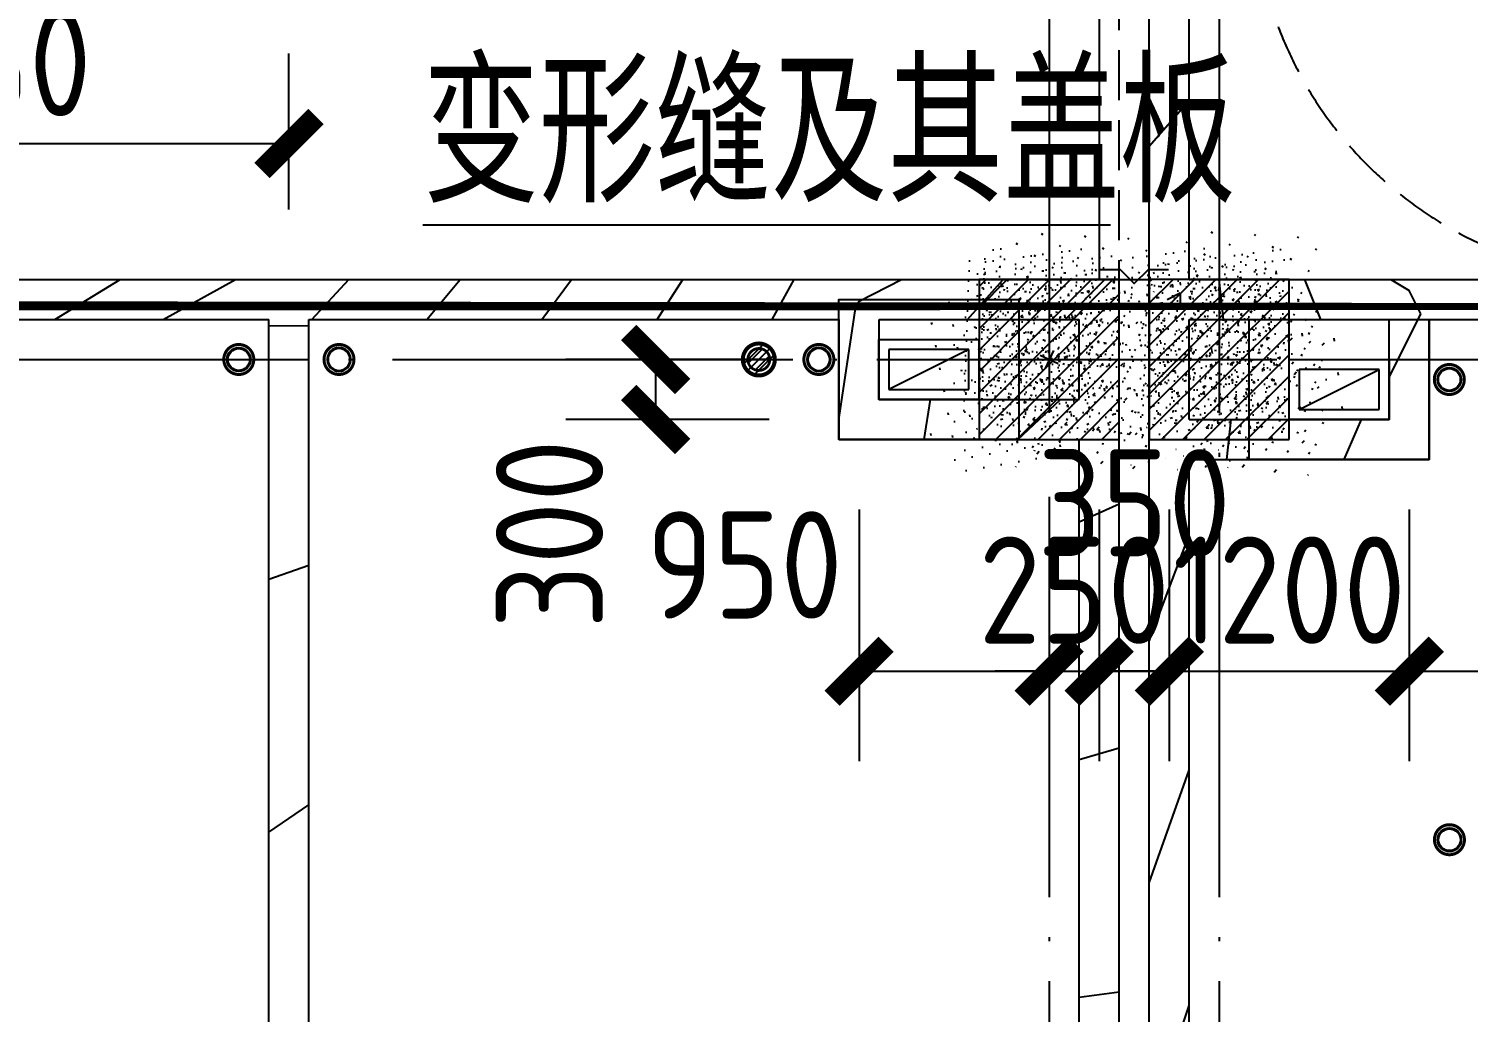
# Model space of a CAD drawing. Header units: inches. Extents: x 0 to 1813292486, y 0 to 3473589894.
# Drawn here: x 600610386 to 600617580, y 3473209156 to 3473214071 of the extents above; entities that cross this region are included whole.
import ezdxf
from ezdxf.enums import TextEntityAlignment as Align
from ezdxf.xclip import XClip

# ---------------------------------------------------------------- set-up
doc = ezdxf.new("R2010")
doc.units = ezdxf.units.IN
doc.header["$LTSCALE"] = 1000
doc.header["$MEASUREMENT"] = 0
doc.header["$XCLIPFRAME"] = 2
for name, pattern in [('AX-MALL-GIRD-200$0$DOTE', [2.4200000000000004, 2, -0.2, 0.02, -0.2]), ('AX-MALL-WALL-P02-QT$0$DASH', [0.35, 0.25, -0.1]), ('AX-MALL-WALL-P02-QT$0$DOTE', [2.4200000000000004, 2, -0.2, 0.02, -0.2]), ('PX-MALL-P02-LG$0$CONTINOUS', [0])]:
    doc.linetypes.add(name, pattern=pattern)
for name, color, linetype in [('A-Anno-Note', 241, 'Continuous'), ('AX-MALL-DIM-P02$0$A-Anno-Dims', 3, 'Continuous'), ('AX-MALL-DIM-P02$0$A-Anno-Note', 241, 'Continuous'), ('AX-MALL-DIM-P02$0$A-Detl-Thin', 131, 'Continuous'), ('AX-MALL-DIM-P02$0$DIM_LEAD', 3, 'Continuous'), ('AX-MALL-GIRD-200$0$A-Grid', 222, 'AX-MALL-GIRD-200$0$DOTE'), ('AX-MALL-P02-200$0$A-Anno-Note', 241, 'Continuous'), ('AX-MALL-WALL-P02$0$A-Anno-Note', 241, 'Continuous'), ('AX-MALL-WALL-P02-QT$0$_T_S__T_ELEV_A-STRS', 7, 'Continuous'), ('AX-MALL-WALL-P02-QT$0$A-Detl-Patt', 8, 'Continuous'), ('AX-MALL-WALL-P02-QT$0$A-Detl-Thin', 131, 'Continuous'), ('AX-MALL-WALL-P02-QT$0$A-Strs', 151, 'Continuous'), ('AX-MALL-WALL-P02-QT$0$A-Wall', 2, 'Continuous'), ('AX-MALL-WALL-P02-QT$0$A-Wall-Patt', 13, 'Continuous'), ('AX-MALL-WALL-P02-QT$0$A-Wind', 4, 'Continuous'), ('AX-MALL-ZTKD-P02$0$A-Anno-Note', 241, 'Continuous'), ('MX-MALL-P02-LG$0$M-VT-DUCT-FLG', 40, 'Continuous'), ('MX-MALL-P02-LG$0$M-VT-DUCT-KED', 170, 'Continuous'), ('MX-MALL-P02-LG$0$M-VT-DUCT-SAD', 90, 'Continuous'), ('PX-MALL-P02-LG$0$P-Drain-Fldr', 4, 'Continuous'), ('PX-MALL-P02-LG$0$P-Drain-Fldr-ARCH', 161, 'Continuous'), ('PX-MALL-P02-LG$0$P-Drain-Fldr-W100', 4, 'Continuous'), ('PX-MALL-P02-LG$0$P-Drain-Fldr-W50', 4, 'Continuous'), ('PX-MALL-P02-LG$0$P-Pipe-Risr', 7, 'Continuous'), ('PX-MALL-P02-LG$0$P-Pipe-Risr-Arch', 6, 'Continuous'), ('PX-MALL-P02-LG$0$P-Pipe-Risr-W100', 6, 'Continuous'), ('PX-MALL-P02-LG$0$P-Pipe-Risr-W50', 6, 'Continuous'), ('PX-MALL-P02-LG$0$P-Sewr-Pipe', 123, 'PX-MALL-P02-LG$0$CONTINOUS'), ('SX-MALL-WALL-L-1F~2F$0$S-COLU', 30, 'Continuous'), ('SX-MALL-WALL-L-1F~2F$0$S-PATT-WALL', 83, 'Continuous'), ('SX-MALL-WALL-L-1F~2F$0$单形心', 4, 'Continuous'), ('SX-MALL-WALL-R-BZ$0$S-COLU', 30, 'Continuous'), ('SX-MALL-WALL-R-BZ$0$S-PATT-WALL', 83, 'Continuous')]:
    doc.layers.add(name, color=color, linetype=linetype)
doc.layers.add('MX-MALL-P02-LG$0$M-AUX-TO-ARCH', color=1, linetype='Continuous', plot=False)
doc.styles.add('AX-MALL-DIM-P02$0$_TCH_DIM', font='gbenor.shx')
doc.styles.add('AX-MALL-DIM-P02$0$_TCH_DIM_T3', font='gbenor.shx')
doc.styles.add('PX-MALL-P02-LG$0$jzfz', font='gbenor.shx', dxfattribs={"bigfont": 'gbcbig.shx'})
doc.dimstyles.new('AX-MALL-DIM-P02$0$_TCH_ARCH&&180', dxfattribs={"dimtxt": 535.5, "dimasz": 270, "dimexe": 450, "dimexo": 450, "dimgap": 137.25, "dimtad": 1, "dimdec": 0, "dimzin": 0, "dimdsep": 46, "dimtxsty": 'AX-MALL-DIM-P02$0$_TCH_DIM_T3', "dimblk": 'AX-MALL-DIM-P02$0$_ArchTick', "dimcen": 0.09, "dimclrt": 7, "dimazin": 2, "dimtfac": 1, "dimtdec": 0, "dimtix": 1, "dimtmove": 2, "dimatfit": 3, "dimfxl": 500, "dimtolj": 1, "dimtzin": 0, "dimarcsym": 0})
pattern_1 = [(75.00000000004839, (-14278.19445574284, 156289.8254051208), (-153.3407249234246, 41.08752340989569), []), (75.00000000004839, (-14317.88195610046, 156358.5661673546), (-153.3407249234246, 41.08752340989569), [])]
pattern_2 = [(45, (0, 359.0227), (-353.55353201463, 353.55353201463), [])]

# ---------------------------------------------------------------- blocks, each defined once
blk = doc.blocks.new('AX-MALL-GIRD-200')
at = {"layer": 'AX-MALL-GIRD-200$0$A-Grid'}
for p, q in [((600448485.974502, 3473145311.278587), (600409756.4355524, 3473041347.551506)), ((600449282.4994268, 3473145014.54968), (600410552.9604772, 3473041050.822598)), ((600218521.0220362, 3473133579.090285), (600576417.0261351, 3473000252.327003))]:
    blk.add_line(p, q, dxfattribs=at)
blk = doc.blocks.new('AX-MALL-WALL-P02-QT$0$tj')
at = {"layer": 'AX-MALL-WALL-P02-QT$0$A-Detl-Patt'}
h = blk.add_hatch(dxfattribs=at)
h.set_pattern_fill('STEEL', color=256, scale=100.0000000000001, angle=50.43183869082386)
h.set_pattern_definition(pattern_1)
edge = h.paths.add_edge_path()
edge.add_line((88101.273016572, 47666.64152574539), (87883.93542659283, 47459.84604215622))
edge.add_line((87883.93542659283, 47459.84604215622), (91571.54751467705, 43584.64122533798))
edge.add_arc((262949.389629302, 558937.705083496), 543101.4133620498, 251.6057364187558, 260.0288666978238)
edge.add_arc((172180.8466627672, -2862.146247219684), 27099.9982179492, 64.7128659603706, 96.9316049602786, ccw=False)
edge.add_arc((262948.9730309481, 558936.3205539446), 543099.9677998082, 261.6155114784545, 271.7251478115656)
edge.add_line((279298.9759148359, 16082.51663446426), (279298.9759315252, 16382.65274763107))
edge.add_arc((262948.9742454757, 558936.3204835369), 542799.9676941936, 261.62020364125146, 271.7261014454634, ccw=False)
edge.add_arc((172180.8456921196, -2862.14609140989), 27400.00151046549, 64.80631838577902, 96.83815911678944)
edge.add_arc((262949.394896181, 558937.7037490648), 542801.4137571028, 251.6136389015772, 260.02417327084333, ccw=False)
edge.add_line((91737.26096642017, 43845.69257831573), (88101.273016572, 47666.64152574539))
h = blk.add_hatch(dxfattribs=at)
h.set_pattern_fill('STEEL', color=256, scale=100.0000000000001, angle=50.43183869082386)
h.set_pattern_definition(pattern_1)
edge = h.paths.add_edge_path()
edge.add_arc((274302.9537697641, 370915.3693751197), 354853.2281302969, 270.9601093956941, 275.9513128638887)
edge.add_line((311095.3180618286, 17974.67259407043), (323404.2928284407, 17664.898229599))
edge.add_arc((337498.5854798314, -5423.033113246463), 27049.98445535583, 84.4296474408203, 121.40245730350341, ccw=False)
edge.add_line((340124.270958662, 21499.21483898163), (352435.6233639717, 23411.5238032341))
edge.add_line((352435.6233639717, 23411.5238032341), (352460.3320846558, 23263.57286787033))
edge.add_arc((262948.9762239404, 558936.3422532297), 543099.989586636, 279.486523026639, 288.5053300047131)
edge.add_line((435325.042740941, 43917.80823612213), (435185.9318172932, 44187.60760259628))
edge.add_arc((262948.9762341097, 558936.342259489), 542799.9895904897, 279.51816553668203, 288.50044427399206, ccw=False)
edge.add_line((352706.5441896915, 23608.95860147476), (352681.7270303965, 23756.88773488998))
edge.add_line((352681.7270303965, 23756.88773488998), (340117.7681742907, 21803.84383869171))
edge.add_arc((337510.0970116529, -5455.006554111635), 27383.29552171703, 84.53552636432372, 121.2026843873002)
edge.add_line((323323.7129554749, 17967.02113437653), (311085.7617697716, 18275.00808191299))
edge.add_arc((274273.8104503512, 371474.5356685471), 355112.6948552598, 270.96411062040687, 275.9501261722048, ccw=False)
edge.add_line((280248.9759351015, 16412.11376953125), (280248.9759185314, 16111.96136569977))
blk = doc.blocks.new('SX-MALL-WALL-R-BZ')
at = {"layer": 'SX-MALL-WALL-R-BZ$0$S-PATT-WALL'}
h = blk.add_hatch(dxfattribs=at)
h.set_pattern_fill('钢筋混凝土', color=256, scale=15, pattern_type=2)
h.set_pattern_definition([(24.56816130816271, (600578611.2237192, 3473080110.365553), (-31.18316059493327, 68.21004687955141), []), (29.56816130816269, (600578611.2237192, 3473080110.365553), (97.53445421719282, -46.37920051396389), [11.25, -123.75]), (334.5681613081628, (600578611.2237192, 3473080110.365553), (19.88439777927527, 112.9961142827297), [9, -99]), (80.01956130816268, (600578619.3515904, 3473080106.50062), (117.4189029658641, 66.61682168402376), [9.5610285, -105.1713168]), (25.75236130816271, (600578621.6965042, 3473080138.478197), (141.3476152528434, -79.15081592627133), [16.875, -185.625]), (76.20376130816268, (600578633.4754679, 3473080131.882288), (182.3878362876093, 87.98253897351975), [14.3415432, -157.75695]), (330.7523613081627, (600578621.6965042, 3473080138.478197), (182.3877676281842, 87.98268140648725), [13.49999999999997, -148.4999999999995]), (0.5681613081627113, (600578633.1346302, 3473080126.213644), (62.82047319493842, -87.84980448085341), [11.24999999999997, -123.7499999999997]), (305.5681613081627, (600578633.1346302, 3473080126.213644), (72.17288941707483, 89.18848104565322), [8.999999999999966, -98.99999999999973]), (51.01956130816269, (600578638.3696649, 3473080118.892823), (134.9933625472827, 1.338571315216136), [9.561028499999967, -105.1713167999997]), (17.06816130816274, (600578611.2237192, 3473080110.365553), (19.14085715648196, 46.15589493569758), [0.75, -97.8, 0.75, -100.5, 0.75, -99.375]), (347.0681613081627, (600578611.2237192, 3473080110.365553), (57.63084700165395, 41.66442755963357), [0.7499999999999979, -57.29999999999986, 0.7499999999999979, -95.54999999999973, 0.7499999999999979, -37.87499999999986]), (307.0681613081626, (600578579.8781208, 3473080122.042708), (73.85474000760384, -31.12342332406966), [0.75, -37.5, 0.75, -117, 0.75, -155.25]), (297.0681613081627, (600578565.8217986, 3473080127.2791), (87.21641676177077, -16.46683783357052), [0.75, -48.75, 0.75, -77.69999999999999, 0.75, -110.25])])
h.paths.add_polyline_path([(600417608.0194461, 3473058986.487742), (600417887.2937117, 3473059736.15826), (600417231.3320088, 3473059980.523242), (600416952.0577434, 3473059230.852724)])
at = {"layer": 'SX-MALL-WALL-R-BZ$0$S-COLU'}
blk.add_lwpolyline([(600417608.0194461, 3473058986.487742), (600417887.2937117, 3473059736.15826), (600417231.3320088, 3473059980.523242), (600416952.0577434, 3473059230.852724)], close=True, dxfattribs=at)
blk = doc.blocks.new('SX-MALL-WALL-R-2F~3F')
blk.add_blockref('SX-MALL-WALL-R-BZ', (-1.192092895507812e-06, -9.5367431640625e-07))
blk = doc.blocks.new('SX-MALL-WALL-L-1F~2F$0$BANWANG_XINGXIN')
at = {"color": 0}
for points in [[(0.7071067811865476, 0.7071067811865475), (-0.7071067811865477, -0.7071067811865475)], [(-0.7071067811865475, 0.7071067811865476), (0.7071067811865474, -0.7071067811865477)]]:
    blk.add_lwpolyline(points, dxfattribs=at)
blk = doc.blocks.new('SX-MALL-WALL-L-1F~2F')
at = {"layer": 'SX-MALL-WALL-L-1F~2F$0$S-PATT-WALL'}
h = blk.add_hatch(dxfattribs=at)
h.set_pattern_fill('钢筋混凝土', color=256, scale=15, pattern_type=2)
h.set_pattern_definition([(24.56816131876918, (600333317.0600111, 3473133713.043571), (-31.18316060756021, 68.21004687377882), []), (29.56816131876925, (600333317.0600111, 3473133713.043571), (97.53445422577846, -46.37920049590846), [11.25, -123.75]), (334.5681613187692, (600333317.0600111, 3473133713.043571), (19.88439775835759, 112.9961142864107), [9, -99]), (80.01956131876923, (600333325.1878823, 3473133709.178638), (117.4189029535321, 66.61682170576017), [9.5610285, -105.1713168]), (25.75236131876919, (600333327.5327961, 3473133741.156215), (141.3476152674957, -79.15081590010527), [16.87499999999951, -185.6249999999961]), (76.20376131876925, (600333339.3117598, 3473133734.560306), (182.3878362713222, 87.98253900728311), [14.3415432, -157.75695]), (330.7523613187692, (600333327.5327961, 3473133741.156215), (182.387767611897, 87.98268144025062), [13.49999999999975, -148.4999999999961]), (0.5681613187692669, (600333338.9709221, 3473133728.891661), (62.82047321120105, -87.84980446922418), [11.25, -123.75]), (305.5681613187692, (600333338.9709221, 3473133728.891661), (72.17288940056439, 89.18848105901375), [9, -99]), (51.01956131876926, (600333344.2059568, 3473133721.570841), (134.9933625470349, 1.33857134020591), [9.5610285, -105.1713168]), (17.06816131876921, (600333317.0600111, 3473133713.043571), (19.14085714793764, 46.15589493924091), [0.75, -97.8, 0.75, -100.5, 0.75, -99.375]), (347.0681613187692, (600333317.0600111, 3473133713.043571), (57.63084699394109, 41.66442757030211), [0.75, -57.3, 0.75, -95.55, 0.75, -37.875]), (307.0681613187692, (600333285.7144127, 3473133724.720726), (73.85474001336534, -31.12342331039777), [0.75, -37.5, 0.75, -117, 0.75, -155.25]), (297.0681613187692, (600333271.6580905, 3473133729.957118), (87.2164167648191, -16.46683781742514), [0.75, -48.75, 0.75, -77.69999999999999, 0.75, -110.25])])
h.paths.add_polyline_path([(600416811.4945228, 3473059283.216651), (600417090.7687882, 3473060032.887168), (600416434.8070853, 3473060277.25215), (600416155.53282, 3473059527.581633)])
at = {"layer": 'SX-MALL-WALL-L-1F~2F$0$S-COLU'}
blk.add_lwpolyline([(600416811.4945228, 3473059283.216651), (600417090.7687882, 3473060032.887168), (600416434.8070853, 3473060277.25215), (600416155.53282, 3473059527.581633)], close=True, dxfattribs=at)
at = {"layer": 'SX-MALL-WALL-L-1F~2F$0$单形心', "xscale": 50, "yscale": 50, "zscale": 50}
blk.add_blockref('SX-MALL-WALL-L-1F~2F$0$BANWANG_XINGXIN', (600416623.150804, 3473059780.2344), dxfattribs=at)
blk = doc.blocks.new('SX-MALL-WALL-L-2F~3F')
ref = blk.add_blockref('SX-MALL-WALL-L-1F~2F', (0, 0))
XClip(ref).set_block_clipping_path([(600349769.7341375, 3473074679.418533), (600357001.7302529, 3473071985.287766), (600356499.8725733, 3473070638.124951), (600359302.5086629, 3473069594.060767), (600362345.1765132, 3473077761.653201), (600381551.4312518, 3473070606.759726), (600391553.7259278, 3473066880.611454), (600387749.827644, 3473056669.608357), (600391632.1759799, 3473055223.319679), (600395635.5522461, 3473065969.791956), (600406982.2408491, 3473061742.817497), (600403058.8006672, 3473051210.921831), (600412723.2437257, 3473047610.6332), (600445093.3740637, 3473134503.466942), (600393055.2444371, 3473153889.197227), (600387463.4997383, 3473138878.984498), (600380158.3525343, 3473141600.366193), (600382830.751978, 3473148774.027779), (600388210.8522022, 3473146769.782572), (600390696.2253517, 3473153441.399696), (600277474.697425, 3473195619.741203), (600273446.9822528, 3473184807.934726), (600257129.111771, 3473190886.82031), (600241575.9633431, 3473149136.690594), (600258197.8999482, 3473142944.531458), (600255239.7303221, 3473135003.762026), (600263182.3271956, 3473132044.911624), (600260741.6763649, 3473125493.34496), (600269350.4970673, 3473122286.306632), (600271511.1407766, 3473128086.235537), (600286270.1853781, 3473122588.058336), (600284109.5416689, 3473116788.129431), (600282580.7823727, 3473112684.400902), (600291840.7574171, 3473109234.788475), (600290827.7957876, 3473106515.642598), (600293360.405141, 3473105572.171298), (600294731.2544166, 3473109252.0137), (600323175.4764534, 3473098655.706329), (600321336.3302773, 3473093718.790065), (600344750.773286, 3473084996.222976), (600341987.4689643, 3473077578.540671), (600344583.6790427, 3473076611.376234), (600346015.5062013, 3473080454.904757), (600351201.5612961, 3473078522.947055)])
blk = doc.blocks.new('SX-MALL-WALL-2F~3F')
for name in ['SX-MALL-WALL-L-2F~3F', 'SX-MALL-WALL-R-2F~3F']:
    blk.add_blockref(name, (0, 0))
blk = doc.blocks.new('MX-MALL-P02-LG$0$YHJJ-P02')
at = {"layer": 'MX-MALL-P02-LG$0$M-AUX-TO-ARCH'}
for points in [[(21689.70496118069, -63400.00147819519), (21689.70495843887, -64100.00148010254), (20789.70495998859, -64100.00148153305), (20789.70495939255, -63400.0014796257)], [(22840.29122781754, -64200.00002479553), (22840.29123198986, -63500.00002241135), (23740.29123187065, -63500.000020504), (23740.29122984409, -64200.00002384186)], [(21489.70496082306, -63600.00147819519), (21489.70495867729, -63900.00148153305), (20989.70495903492, -63900.00148105621), (20989.70496106148, -63600.00148296356)], [(23040.29122936726, -64000.00002479553), (23040.29123198986, -63700.00002098083), (23540.2912312746, -63700.00002241135), (23540.29123008251, -64000.00002002716)]]:
    blk.add_lwpolyline(points, close=True, dxfattribs=at)
at = {"layer": 'MX-MALL-P02-LG$0$M-VT-DUCT-FLG'}
for p, q in [((21439.70495933826, -63650.00148380866), (21039.70495944684, -63850.00148402582)), ((23090.29123126716, -63950.00001905859), (23490.29123128205, -63750.00001908838))]:
    blk.add_line(p, q, dxfattribs=at)
at = {"layer": 'MX-MALL-P02-LG$0$M-VT-DUCT-KED'}
for p, q in [((21439.70495933826, -63650.00148380866), (21039.70495933826, -63650.00148402582)), ((21039.70495933826, -63650.00148402582), (21039.70495944684, -63850.00148402582)), ((21439.70495944684, -63850.00148380866), (21439.70495933826, -63650.00148380866)), ((23490.29123128205, -63750.00001908838), (23090.29123128205, -63750.00001905859)), ((23090.29123128205, -63750.00001905859), (23090.29123126716, -63950.00001905859)), ((23490.29123126716, -63950.00001908838), (23490.29123128205, -63750.00001908838)), ((21039.70495944684, -63850.00148402582), (21439.70495944684, -63850.00148380866)), ((23090.29123126716, -63950.00001905859), (23490.29123126716, -63950.00001908838))]:
    blk.add_line(p, q, dxfattribs=at)
blk = doc.blocks.new('MX-MALL-P02-LG')
at = {"layer": 'MX-MALL-P02-LG$0$M-VT-DUCT-SAD', "rotation": 339.5681613187875}
blk.add_blockref('MX-MALL-P02-LG$0$YHJJ-P02', (600418393.5374048, 3473127097.242905), dxfattribs=at)
blk = doc.blocks.new('AX-MALL-WALL-P02-QT')
at = {"layer": 'AX-MALL-WALL-P02-QT$0$A-Wall-Patt'}
h = blk.add_hatch(dxfattribs=at)
h.set_pattern_fill('普通砖', color=256, scale=200, style=0)
h.set_pattern_definition(pattern_2)
h.paths.add_polyline_path([(600417321.3677464, 3473059840.268744), (600417418.7494407, 3473059910.704751), (600418884.9393338, 3473063846.474968), (600418759.9942474, 3473063893.020679), (600418662.612421, 3473063822.58472), (600417196.4225278, 3473059886.814502)])
h = blk.add_hatch(dxfattribs=at)
h.set_pattern_fill('普通砖', color=256, scale=200, style=0)
h.set_pattern_definition(pattern_2)
h.paths.add_polyline_path([(600410109.7707897, 3473062491.229038), (600410180.206749, 3473062393.847211), (600413038.3255968, 3473061329.114074), (600413155.3072668, 3473061356.677334), (600413201.8529776, 3473061481.62242), (600410156.3165007, 3473062616.174124)])
h = blk.add_hatch(dxfattribs=at)
h.set_pattern_fill('普通砖', color=256, scale=200, style=0)
h.set_pattern_definition(pattern_2)
h.paths.add_polyline_path([(600413155.3072668, 3473061356.677334), (600413225.743226, 3473061259.295508), (600415709.0268153, 3473060334.199504), (600415826.0084853, 3473060361.762764), (600415872.5541962, 3473060486.70785), (600413201.8529776, 3473061481.62242)])
h = blk.add_hatch(dxfattribs=at)
h.set_pattern_fill('普通砖', color=256, scale=200, style=0)
h.set_pattern_definition(pattern_2)
h.paths.add_polyline_path([(600409030.3073413, 3473050280.260516), (600409158.6086836, 3473050341.673531), (600413225.743226, 3473061259.295508), (600413155.3072668, 3473061356.677334), (600413038.3255968, 3473061329.114074), (600408969.5609068, 3473050407.116207)])
h = blk.add_hatch(dxfattribs=at)
h.set_pattern_fill('普通砖', color=256, scale=200, style=0)
h.set_pattern_definition(pattern_2)
h.paths.add_polyline_path([(600415826.0084853, 3473060361.762764), (600415896.4444445, 3473060264.380938), (600416833.5325913, 3473059915.288106), (600417090.7687869, 3473060032.887169), (600415872.5541962, 3473060486.70785)])
h = blk.add_hatch(dxfattribs=at)
h.set_pattern_fill('普通砖', color=256, scale=200, style=0)
h.set_pattern_definition(pattern_2)
h.paths.add_polyline_path([(600415499.5711162, 3473059771.946616), (600415756.8073118, 3473059889.545679), (600415896.4444445, 3473060264.380938), (600415826.0084853, 3473060361.762764), (600415709.0268153, 3473060334.199504)])
h = blk.add_hatch(dxfattribs=at)
h.set_pattern_fill('普通砖', color=256, scale=200, style=0)
h.set_pattern_definition(pattern_2)
h.paths.add_polyline_path([(600416721.4587187, 3473059423.471178), (600416846.4038049, 3473059376.925467), (600417090.7687869, 3473060032.887169), (600416833.5325913, 3473059915.288106), (600416693.8954586, 3473059540.452847)])
h = blk.add_hatch(dxfattribs=at)
h.set_pattern_fill('普通砖', color=256, scale=200, style=0)
h.set_pattern_definition(pattern_2)
h.paths.add_polyline_path([(600415756.8073118, 3473059889.545679), (600415499.5711162, 3473059771.946616), (600416624.0768924, 3473059353.035218), (600416721.4587187, 3473059423.471177), (600416693.8954586, 3473059540.452847)])
h = blk.add_hatch(dxfattribs=at)
h.set_pattern_fill('普通砖', color=256, scale=200, style=0)
h.set_pattern_definition(pattern_2)
h.paths.add_polyline_path([(600417077.0028301, 3473059184.307016), (600417174.3846563, 3473059254.742975), (600417348.9310722, 3473059723.287048), (600417321.3676802, 3473059840.268768), (600417196.422726, 3473059886.81443), (600416952.0577439, 3473059230.852727)])
h = blk.add_hatch(dxfattribs=at)
h.set_pattern_fill('普通砖', color=256, scale=200, style=0)
h.set_pattern_definition(pattern_2)
h.paths.add_polyline_path([(600417321.3676802, 3473059840.268767), (600417348.9310722, 3473059723.287048), (600418286.0192189, 3473059374.194217), (600418403.0008892, 3473059401.757477), (600418449.5466002, 3473059526.702563), (600417418.7494407, 3473059910.704751)])
h = blk.add_hatch(dxfattribs=at)
h.set_pattern_fill('普通砖', color=256, scale=200, style=0)
h.set_pattern_definition(pattern_2)
h.paths.add_polyline_path([(600418403.0008892, 3473059401.757477), (600418473.4368484, 3473059304.37565), (600421612.6821402, 3473058134.914665), (600421729.6638103, 3473058162.477924), (600421776.209521, 3473058287.423011), (600418449.5466002, 3473059526.702563)])
h = blk.add_hatch(dxfattribs=at)
h.set_pattern_fill('普通砖', color=256, scale=200, style=0)
h.set_pattern_definition(pattern_2)
h.paths.add_polyline_path([(600412802.8253394, 3473049095.449811), (600412922.5453395, 3473048843.906958), (600416846.4038049, 3473059376.925467), (600416721.4587187, 3473059423.471177), (600416624.0768924, 3473059353.035218)])
h = blk.add_hatch(dxfattribs=at)
h.set_pattern_fill('普通砖', color=256, scale=200, style=0)
h.set_pattern_definition(pattern_2)
h.paths.add_polyline_path([(600418111.472803, 3473058905.650143), (600418229.0718663, 3473058648.413948), (600418473.4368484, 3473059304.37565), (600418403.0008892, 3473059401.757477), (600418286.0192189, 3473059374.194217)])
h = blk.add_hatch(dxfattribs=at)
h.set_pattern_fill('普通砖', color=256, scale=200, style=0)
h.set_pattern_definition(pattern_2)
h.paths.add_polyline_path([(600413064.740878, 3473048795.924745), (600413324.2112015, 3473048919.520994), (600417104.56609, 3473059067.325346), (600417077.00283, 3473059184.307016), (600416952.057744, 3473059230.852727)])
h = blk.add_hatch(dxfattribs=at)
h.set_pattern_fill('普通砖', color=256, scale=200, style=0)
h.set_pattern_definition(pattern_2)
h.paths.add_polyline_path([(600417077.00283, 3473059184.307016), (600417104.56609, 3473059067.325346), (600418229.0718663, 3473058648.413948), (600418111.472803, 3473058905.650143), (600417174.3846563, 3473059254.742975)])
at = {"layer": 'AX-MALL-WALL-P02-QT$0$_T_S__T_ELEV_A-STRS', "linetype": 'AX-MALL-WALL-P02-QT$0$DOTE', "const_width": 150}
blk.add_lwpolyline([(600342323.0797966, 3473087779.331682), (600442122.9674294, 3473050600.945104), (600441808.7838843, 3473049757.565782), (600449492.9066867, 3473046895.004558), (600449807.0902339, 3473047738.383887), (600449807.0902337, 3473047738.383885), (600451657.2822405, 3473052704.951061), (600496637.5132873, 3473035948.495144)], dxfattribs=at)
at = {"layer": 'AX-MALL-WALL-P02-QT$0$A-Detl-Patt', "linetype": 'AX-MALL-WALL-P02-QT$0$DASH'}
for p, q in [((600411783.0245817, 3473045785.03125), (600444215.2818018, 3473132844.636178)), ((600411924.6820309, 3473045735.605952), (600444355.845043, 3473132792.272248))]:
    blk.add_line(p, q, dxfattribs=at)
at = {"layer": 'AX-MALL-WALL-P02-QT$0$A-Detl-Patt'}
blk.add_lwpolyline([(600417018.5340829, 3473060113.153485), (600417112.2429013, 3473060078.24421), (600417153.820457, 3473059987.297484), (600417244.7671816, 3473060028.87504), (600417338.4759996, 3473059993.965765)], dxfattribs=at)
at = {"layer": 'AX-MALL-WALL-P02-QT$0$A-Detl-Thin'}
blk.add_lwpolyline([(600416997.060102, 3473060067.796404), (600417231.3320075, 3473059980.523241), (600419081.5191947, 3473064947.092218), (600419175.2326337, 3473064912.181213), (600419873.4182957, 3473066786.357503), (600419545.4377502, 3473066908.539879)], close=True, dxfattribs=at)
at = {"layer": 'AX-MALL-WALL-P02-QT$0$A-Strs', "linetype": 'AX-MALL-WALL-P02-QT$0$DASH'}
blk.add_lwpolyline([(600420977.2203252, 3473062960.325319, 0.4142135621634755), (600418469.1674328, 3473061813.734459), (600418399.348867, 3473061626.316829, 0.4142135621629859), (600419545.9397238, 3473059118.263936, 0.4142135621629859)], format="xyb", dxfattribs=at)
at = {"layer": 'AX-MALL-WALL-P02-QT$0$A-Wall'}
for p, q in [((600417196.4225278, 3473059886.814502), (600418662.612421, 3473063822.58472)), ((600417418.7494407, 3473059910.704751), (600418884.9393338, 3473063846.474968)), ((600410156.3165007, 3473062616.174124), (600413201.8529776, 3473061481.62242)), ((600410180.206749, 3473062393.847211), (600413038.3255968, 3473061329.114074)), ((600413201.8529776, 3473061481.62242), (600415872.5541962, 3473060486.70785)), ((600408969.5609068, 3473050407.116207), (600413038.3255968, 3473061329.114074)), ((600409158.6086836, 3473050341.673531), (600413225.743226, 3473061259.295508)), ((600413225.743226, 3473061259.295508), (600415709.0268153, 3473060334.199504)), ((600415872.5541962, 3473060486.70785), (600417090.7687869, 3473060032.887169)), ((600415499.5711162, 3473059771.946616), (600415709.0268153, 3473060334.199504)), ((600415756.8073118, 3473059889.545679), (600415896.4444445, 3473060264.380938)), ((600415896.4444445, 3473060264.380938), (600416833.5325913, 3473059915.288106)), ((600416846.4038049, 3473059376.925467), (600417090.7687869, 3473060032.887169)), ((600415756.8073118, 3473059889.545679), (600416693.8954586, 3473059540.452847)), ((600416693.8954586, 3473059540.452847), (600416833.5325913, 3473059915.288106)), ((600416952.0577439, 3473059230.852727), (600417196.422726, 3473059886.81443)), ((600417418.7494407, 3473059910.704751), (600418449.5466002, 3473059526.702563)), ((600415499.5711162, 3473059771.946616), (600416624.0768924, 3473059353.035218)), ((600417174.3846563, 3473059254.742975), (600417348.9310722, 3473059723.287048)), ((600417348.9310722, 3473059723.287048), (600418286.0192189, 3473059374.194217)), ((600418449.5466002, 3473059526.702563), (600421776.209521, 3473058287.423011)), ((600412922.5453395, 3473048843.906958), (600416846.4038049, 3473059376.925467)), ((600418111.472803, 3473058905.650143), (600418286.0192189, 3473059374.194217)), ((600412802.8253394, 3473049095.449811), (600416624.0768924, 3473059353.035218)), ((600418229.0718663, 3473058648.413948), (600418473.4368484, 3473059304.37565)), ((600418473.4368484, 3473059304.37565), (600421612.6821402, 3473058134.914665)), ((600413064.740878, 3473048795.924745), (600416952.057744, 3473059230.852727)), ((600417174.3846563, 3473059254.742975), (600418111.472803, 3473058905.650143)), ((600413324.2112015, 3473048919.520994), (600417104.56609, 3473059067.325346)), ((600417104.56609, 3473059067.325346), (600418229.0718663, 3473058648.413948))]:
    blk.add_line(p, q, dxfattribs=at)
at = {"layer": 'AX-MALL-WALL-P02-QT$0$A-Detl-Thin'}
for name in ['MX-MALL-P02-LG', 'SX-MALL-WALL-2F~3F']:
    blk.add_blockref(name, (0, 0), dxfattribs=at)
at = {"layer": 'AX-MALL-WALL-P02-QT$0$A-Detl-Thin', "rotation": 339.5681613091762}
blk.add_blockref('AX-MALL-WALL-P02-QT$0$tj', (600144118.6961328, 3473128496.287411), dxfattribs=at)
at = {"layer": 'AX-MALL-WALL-P02-QT$0$A-Wind'}
blk.add_blockref('AX-MALL-GIRD-200', (0, 0), dxfattribs=at)
blk = doc.blocks.new('AX-MALL-WALL-P02')
at = {"layer": 'AX-MALL-WALL-P02$0$A-Anno-Note'}
blk.add_blockref('AX-MALL-WALL-P02-QT', (0, 0), dxfattribs=at)
blk = doc.blocks.new('PX-MALL-P02-LG$0$P-Risr')
at = {"layer": 'PX-MALL-P02-LG$0$P-Pipe-Risr-W50'}
h = blk.add_hatch(color=0, dxfattribs=at)
edge = h.paths.add_edge_path()
edge.add_ellipse((0, 0), major_axis=(47.05795628796547, 47.05795628796547), ratio=0.9999999999999695, start_angle=225.0000000000009, end_angle=405.0000000000009, ccw=False)
edge.add_ellipse((0, 0), major_axis=(47.05795628796764, 47.05795628796764), ratio=0.9999999999998785, start_angle=133.9675974886221, end_angle=225.0000000000035, ccw=False)
edge.add_line((-66.53919663240958, 1.199087783927098), (-54.4367953546693, 1.199087783927098))
edge.add_ellipse((0, 0), major_axis=(-38.50196423560672, 38.50196423560672), ratio=0.9999999999999859, start_angle=43.73814098242129, end_angle=134.9999999999996)
edge.add_ellipse((0, 0), major_axis=(38.50196423561096, 38.50196423561096), ratio=0.9999999999998216, start_angle=225.0000000000051, end_angle=405.0000000000051)
edge.add_ellipse((0, 0), major_axis=(38.50196423560679, 38.50196423560679), ratio=0.9999999999999831, start_angle=45.00000000000048, end_angle=133.7381409824204)
edge.add_line((-54.43679535467527, 1.199087783927098), (-66.53919663241555, 1.199087783927098))
edge.add_ellipse((0, 0), major_axis=(-47.05795628796762, 47.05795628796762), ratio=0.9999999999998742, start_angle=-45.00000000000358, end_angle=43.967597488629224, ccw=False)
at = {"layer": 'PX-MALL-P02-LG$0$P-Pipe-Risr-Arch', "ltscale": 0.7}
blk.add_circle((0, 0), 59.29000000000001, dxfattribs=at)
at = {"layer": 'PX-MALL-P02-LG$0$P-Pipe-Risr-W100', "color": 0, "const_width": 15}
blk.add_lwpolyline([(-75, 0, 1), (75, 0, 1)], format="xyb", close=True, dxfattribs=at)
at = {"layer": 'PX-MALL-P02-LG$0$P-Pipe-Risr-W50'}
blk.add_circle((0, 0), 54.45000000000001, dxfattribs=at)
at = {"layer": 'PX-MALL-P02-LG$0$P-Pipe-Risr', "style": 'PX-MALL-P02-LG$0$jzfz', "width": 0.6, "flags": 1}
for tag, p in [('SYS-MARK', (0.3310501334344735, -45.65933377496549)), ('RANGE', (0.3337570973526454, -45.67887874227017))]:
    blk.add_attdef(tag, text='', height=0.015625, dxfattribs=at).set_placement(p, align=Align.MIDDLE)
blk = doc.blocks.new('PX-MALL-P02-LG$0$A$C5A9C1854')
at = {"layer": 'PX-MALL-P02-LG$0$P-Drain-Fldr-W50', "ltscale": 0.7}
for p, q in [((16.81565596797736, -52.36634142627008), (-52.36634142621187, 16.81565596791916)), ((38.89087296527578, -38.89087296521757), (-38.89087296527578, 38.89087296521757)), ((52.36634142632829, -16.81565596791916), (-16.81565596786095, 52.36634142627008))]:
    blk.add_line(p, q, dxfattribs=at)
at = {"layer": 'PX-MALL-P02-LG$0$P-Drain-Fldr-W50', "ltscale": 0.7, "const_width": 13.75}
blk.add_lwpolyline([(-54.99999999994179, 0, 1), (55.00000000005821, 0, 1)], format="xyb", close=True, dxfattribs=at)
blk = doc.blocks.new('PX-MALL-P02-LG$0$A$C7D2520B3')
at = {"layer": 'PX-MALL-P02-LG$0$P-Drain-Fldr', "ltscale": 0.7}
for p, q in [((78.54951213949244, -25.22348395187873), (-25.22348395179142, 78.54951213940512)), ((25.22348395196605, -78.54951213940512), (-78.54951213931781, 25.22348395187873)), ((58.33630944791366, -58.33630944788456), (-58.33630944791366, 58.33630944788456))]:
    blk.add_line(p, q, dxfattribs=at)
at = {"layer": 'PX-MALL-P02-LG$0$P-Drain-Fldr', "ltscale": 0.7, "const_width": 20}
blk.add_lwpolyline([(5.820766091346741e-11, -80, 1), (5.820766091346741e-11, 80, 1)], format="xyb", close=True, dxfattribs=at)
blk = doc.blocks.new('PX-MALL-P02-LG$0$A$C2257314B')
at = {"layer": 'PX-MALL-P02-LG$0$P-Drain-Fldr-ARCH', "ltscale": 0.7}
for p, q in [((16.81565596797736, -52.36634142627008), (-52.36634142621187, 16.81565596791916)), ((38.89087296527578, -38.89087296521757), (-38.89087296527578, 38.89087296521757)), ((52.36634142632829, -16.81565596791916), (-16.81565596786095, 52.36634142627008))]:
    blk.add_line(p, q, dxfattribs=at)
for start, end in [(0, 180), (180, 0)]:
    blk.add_arc((5.820766091346741e-11, -1.77635683940025e-15), 55, start, end, dxfattribs=at)
blk = doc.blocks.new('PX-MALL-P02-LG$0$P-Drain-Fldr')
blk.add_blockref('PX-MALL-P02-LG$0$A$C2257314B', (0, 0))
at = {"layer": 'PX-MALL-P02-LG$0$P-Drain-Fldr-W100'}
blk.add_blockref('PX-MALL-P02-LG$0$A$C7D2520B3', (0, 0), dxfattribs=at)
at = {"layer": 'PX-MALL-P02-LG$0$P-Drain-Fldr-W50'}
blk.add_blockref('PX-MALL-P02-LG$0$A$C5A9C1854', (0, 0), dxfattribs=at)
blk = doc.blocks.new('PX-MALL-P02-LG')
at = {"layer": 'PX-MALL-P02-LG$0$P-Drain-Fldr', "xscale": -0.9999999999999991, "rotation": 339.5681620992224}
blk.add_blockref('PX-MALL-P02-LG$0$P-Drain-Fldr', (600415263.2748168, 3473060286.827963), dxfattribs=at)
at = {"layer": 'PX-MALL-P02-LG$0$P-Sewr-Pipe', "ltscale": 0.7}
for p, rotation in [((600412827.5136378, 3473061194.219547), 249.5681617978193), ((600418462.4181615, 3473058988.34086), 249.5681606001271), ((600417660.0535674, 3473056832.833728), 249.568160600127)]:
    blk.add_blockref('PX-MALL-P02-LG$0$P-Risr', p, dxfattribs=dict(at, rotation=rotation))
for p, xscale, rotation in [((600413296.9173505, 3473061019.352891), -1, 69.5681608425419), ((600415544.4013085, 3473060182.100241), -0.9999999999999997, 69.56816209922255)]:
    blk.add_blockref('PX-MALL-P02-LG$0$P-Risr', p, dxfattribs=dict(at, xscale=xscale, rotation=rotation))
blk = doc.blocks.new('AX-MALL-ZTKD-P02')
at = {"layer": 'AX-MALL-ZTKD-P02$0$A-Anno-Note'}
blk.add_blockref('AX-MALL-GIRD-200', (0, 0), dxfattribs=at)
blk = doc.blocks.new('AX-MALL-DIM-P02$0$_ArchTick')
at = {"color": 0, "linetype": 'ByBlock', "const_width": 0.4}
blk.add_lwpolyline([(-0.5, -0.5), (0.5, 0.5)], dxfattribs=at)
blk = doc.blocks.new('*D775')
at = {"layer": 'AX-MALL-DIM-P02$0$A-Anno-Dims', "color": 0, "lineweight": -2, "transparency": 16777216}
for p, q in [((600410278.4989939, 3473062944.154982), (600410550.5754428, 3473063674.504025)), ((600410393.4836688, 3473063252.814359), (600413439.0201458, 3473062118.262658)), ((600413324.0354711, 3473061809.603281), (600413596.1119198, 3473062539.952323))]:
    blk.add_line(p, q, dxfattribs=at)
at = {"layer": 'AX-MALL-DIM-P02$0$A-Anno-Dims', "color": 0, "lineweight": -2, "transparency": 16777216, "xscale": 270, "yscale": 270, "zscale": 270}
for p, rotation in [((600410393.4836688, 3473063252.814359), 159.5681613331885), ((600413439.0201458, 3473062118.262658), 339.5681613331885)]:
    blk.add_blockref('AX-MALL-DIM-P02$0$_ArchTick', p, dxfattribs=dict(at, rotation=rotation))
at = {"layer": 'AX-MALL-DIM-P02$0$A-Anno-Dims', "color": 7, "transparency": 16777216, "insert": (600412057.6345041, 3473063065.059208), "char_height": 535.5, "attachment_point": 5, "rotation": 339.56816133318847, "style": 'AX-MALL-DIM-P02$0$_TCH_DIM_T3'}
blk.add_mtext('\\A1;3250', dxfattribs=at)
blk = doc.blocks.new('*D792')
at = {"layer": 'AX-MALL-DIM-P02$0$A-Anno-Dims', "color": 0, "lineweight": -2, "transparency": 16777216}
for p, q in [((600415311.2273972, 3473060268.964365), (600414358.6292897, 3473060623.835112)), ((600414675.5911062, 3473060185.616894), (600414780.3189559, 3473060466.743338)), ((600415206.4995475, 3473059987.837921), (600414253.90144, 3473060342.708668))]:
    blk.add_line(p, q, dxfattribs=at)
at = {"layer": 'AX-MALL-DIM-P02$0$A-Anno-Dims', "color": 0, "lineweight": -2, "transparency": 16777216, "xscale": 270, "yscale": 270, "zscale": 270}
for p, rotation in [((600414780.3189559, 3473060466.743338), 69.56816133354785), ((600414675.5911062, 3473060185.616894), 249.5681613335479)]:
    blk.add_blockref('AX-MALL-DIM-P02$0$_ArchTick', p, dxfattribs=dict(at, rotation=rotation))
at = {"layer": 'AX-MALL-DIM-P02$0$A-Anno-Dims', "color": 7, "transparency": 16777216, "insert": (600413978.3336551, 3473059835.017621), "char_height": 535.5, "attachment_point": 5, "rotation": 69.56816133354785, "style": 'AX-MALL-DIM-P02$0$_TCH_DIM_T3'}
blk.add_mtext('\\A1;300', dxfattribs=at)
blk = doc.blocks.new('*D793')
at = {"layer": 'AX-MALL-DIM-P02$0$A-Anno-Dims', "color": 0, "lineweight": -2, "transparency": 16777216}
for p, q in [((600415471.097439, 3473059409.056481), (600415032.0211859, 3473058230.421128)), ((600416361.3311774, 3473059077.418292), (600415922.2549242, 3473057898.782939)), ((600415189.1129599, 3473058652.110795), (600416079.3466982, 3473058320.472605))]:
    blk.add_line(p, q, dxfattribs=at)
at = {"layer": 'AX-MALL-DIM-P02$0$A-Anno-Dims', "color": 0, "lineweight": -2, "transparency": 16777216, "xscale": 270, "yscale": 270, "zscale": 270}
for p, rotation in [((600415189.1129599, 3473058652.110795), 159.5681613296311), ((600416079.3466982, 3473058320.472605), 339.5681613296311)]:
    blk.add_blockref('AX-MALL-DIM-P02$0$_ArchTick', p, dxfattribs=dict(at, rotation=rotation))
at = {"layer": 'AX-MALL-DIM-P02$0$A-Anno-Dims', "color": 7, "transparency": 16777216, "insert": (600414838.5136881, 3473059349.368245), "char_height": 535.5, "attachment_point": 5, "rotation": 339.5681613296311, "style": 'AX-MALL-DIM-P02$0$_TCH_DIM_T3'}
blk.add_mtext('\\A1;950', dxfattribs=at)
blk = doc.blocks.new('*D794')
at = {"layer": 'AX-MALL-DIM-P02$0$A-Anno-Dims', "color": 0, "lineweight": -2, "transparency": 16777216}
for p, q in [((600416361.3311782, 3473059077.418292), (600415922.2549243, 3473057898.78294)), ((600416595.6032166, 3473058990.145083), (600416156.5269625, 3473057811.509731)), ((600416079.3466988, 3473058320.472606), (600415826.3328991, 3473058414.727671)), ((600416079.3466988, 3473058320.472606), (600416313.618737, 3473058233.199397)), ((600416313.618737, 3473058233.199397), (600416566.6325365, 3473058138.944333))]:
    blk.add_line(p, q, dxfattribs=at)
at = {"layer": 'AX-MALL-DIM-P02$0$A-Anno-Dims', "color": 0, "lineweight": -2, "transparency": 16777216, "xscale": 270, "yscale": 270, "zscale": 270}
for p, rotation in [((600416079.3466988, 3473058320.472606), 339.5681612816693), ((600416313.618737, 3473058233.199397), 159.5681612816692)]:
    blk.add_blockref('AX-MALL-DIM-P02$0$_ArchTick', p, dxfattribs=dict(at, rotation=rotation))
at = {"layer": 'AX-MALL-DIM-P02$0$A-Anno-Dims', "color": 7, "transparency": 16777216, "insert": (600416337.8653148, 3473058656.356701), "char_height": 535.5, "attachment_point": 5, "rotation": 339.56816128166923, "style": 'AX-MALL-DIM-P02$0$_TCH_DIM_T3'}
blk.add_mtext('\\A1;250', dxfattribs=at)
blk = doc.blocks.new('*D795')
at = {"layer": 'AX-MALL-DIM-P02$0$A-Anno-Dims', "color": 0, "lineweight": -2, "transparency": 16777216}
for p, q in [((600416595.6032156, 3473058990.145084), (600416156.5269629, 3473057811.509731)), ((600416923.5840669, 3473058867.962593), (600416484.5078142, 3473057689.32724)), ((600416313.6187369, 3473058233.199397), (600416641.5995882, 3473058111.016906))]:
    blk.add_line(p, q, dxfattribs=at)
at = {"layer": 'AX-MALL-DIM-P02$0$A-Anno-Dims', "color": 0, "lineweight": -2, "transparency": 16777216, "xscale": 270, "yscale": 270, "zscale": 270}
for p, rotation in [((600416313.6187369, 3473058233.199397), 159.568161345143), ((600416641.5995882, 3473058111.016906), 339.5681613451429)]:
    blk.add_blockref('AX-MALL-DIM-P02$0$_ArchTick', p, dxfattribs=dict(at, rotation=rotation))
at = {"layer": 'AX-MALL-DIM-P02$0$A-Anno-Dims', "color": 7, "transparency": 16777216, "insert": (600416771.3707798, 3473058960.667828), "char_height": 535.5, "attachment_point": 5, "rotation": 339.5681613451429, "style": 'AX-MALL-DIM-P02$0$_TCH_DIM_T3'}
blk.add_mtext('\\A1;350', dxfattribs=at)
blk = doc.blocks.new('*D796')
at = {"layer": 'AX-MALL-DIM-P02$0$A-Anno-Dims', "color": 0, "lineweight": -2, "transparency": 16777216}
for p, q in [((600416923.5840671, 3473058867.962593), (600416484.5078137, 3473057689.32724)), ((600418048.0898438, 3473058449.051195), (600417609.0135903, 3473057270.415843)), ((600416641.5995879, 3473058111.016907), (600416388.5857882, 3473058205.271971)), ((600416641.5995879, 3473058111.016907), (600417766.1053646, 3473057692.105509)), ((600417766.1053646, 3473057692.105509), (600418019.1191642, 3473057597.850444))]:
    blk.add_line(p, q, dxfattribs=at)
at = {"layer": 'AX-MALL-DIM-P02$0$A-Anno-Dims', "color": 0, "lineweight": -2, "transparency": 16777216, "xscale": 270, "yscale": 270, "zscale": 270}
for p, rotation in [((600416641.5995879, 3473058111.016907), 339.568161319639), ((600417766.1053646, 3473057692.105509), 159.568161319639)]:
    blk.add_blockref('AX-MALL-DIM-P02$0$_ArchTick', p, dxfattribs=dict(at, rotation=rotation))
at = {"layer": 'AX-MALL-DIM-P02$0$A-Anno-Dims', "color": 7, "transparency": 16777216, "insert": (600417345.235073, 3473058281.081907), "char_height": 535.5, "attachment_point": 5, "rotation": 339.568161319639, "style": 'AX-MALL-DIM-P02$0$_TCH_DIM_T3'}
blk.add_mtext('\\A1;1200', dxfattribs=at)
blk = doc.blocks.new('*D797')
at = {"layer": 'AX-MALL-DIM-P02$0$A-Anno-Dims', "color": 0, "lineweight": -2, "transparency": 16777216}
for p, q in [((600418048.0898438, 3473058449.051195), (600417609.0135903, 3473057270.415842)), ((600417766.1053646, 3473057692.105508), (600421092.7682843, 3473056452.825957)), ((600421374.7527635, 3473057209.771644), (600420935.6765101, 3473056031.136291))]:
    blk.add_line(p, q, dxfattribs=at)
at = {"layer": 'AX-MALL-DIM-P02$0$A-Anno-Dims', "color": 0, "lineweight": -2, "transparency": 16777216, "xscale": 270, "yscale": 270, "zscale": 270}
for p, rotation in [((600417766.1053646, 3473057692.105508), 159.5681613172756), ((600421092.7682843, 3473056452.825957), 339.5681613172756)]:
    blk.add_blockref('AX-MALL-DIM-P02$0$_ArchTick', p, dxfattribs=dict(at, rotation=rotation))
at = {"layer": 'AX-MALL-DIM-P02$0$A-Anno-Dims', "color": 7, "transparency": 16777216, "insert": (600419570.8194209, 3473057451.986432), "char_height": 535.5, "attachment_point": 5, "rotation": 339.56816131727555, "style": 'AX-MALL-DIM-P02$0$_TCH_DIM_T3'}
blk.add_mtext('\\A1;3550', dxfattribs=at)
blk = doc.blocks.new('AX-MALL-DIM-P02')
at = {"layer": 'AX-MALL-DIM-P02$0$DIM_LEAD'}
for p, q in [((600416093.6489369, 3473060693.686025), (600413924.1992958, 3473061501.869674)), ((600417145.2675773, 3473060301.927223), (600416093.6489369, 3473060693.686025))]:
    blk.add_line(p, q, dxfattribs=at)
at = {"layer": 'AX-MALL-DIM-P02$0$A-Detl-Thin'}
blk.add_blockref('AX-MALL-ZTKD-P02', (-2.384185791015625e-06, 9.5367431640625e-07), dxfattribs=at)
at = {"layer": 'AX-MALL-DIM-P02$0$A-Anno-Note', "style": 'AX-MALL-DIM-P02$0$_TCH_DIM', "width": 0.7}
blk.add_text('变形缝及其盖板', height=607.6595744680851, rotation=339.5681613092246, dxfattribs=at).set_placement((600413987.0988421, 3473061670.714217))
at = {"layer": 'AX-MALL-DIM-P02$0$A-Anno-Dims'}
for p1, p2, distance, picture, middle in [((600410121.4072198, 3473062522.465316), (600413166.9436969, 3473061387.913614), 779.3813704464386, '*D775', (600412057.6345041, 3473063065.059208)), ((600416518.4229527, 3473059499.107958), (600416752.6949909, 3473059411.834749), -1257.763590676978, '*D794', (600416337.8653148, 3473058656.356701)), ((600417080.6758413, 3473059289.652259), (600418205.1816179, 3473058870.740861), -1257.7635904689025, '*D796', (600417345.235073, 3473058281.081907)), ((600418205.181618, 3473058870.740861), (600421531.8445379, 3473057631.461309), -1257.7635905521329, '*D797', (600419570.8194209, 3473057451.986432))]:
    dim = blk.add_aligned_dim(p1=p1, p2=p2, distance=distance, dimstyle='AX-MALL-DIM-P02$0$_TCH_ARCH&&180', dxfattribs=at)
    dim.commit()
    dim.dimension.update_dxf_attribs({"geometry": picture, "text_midpoint": middle})
for base, p1, p2, angle, picture, middle in [((600414780.3189559, 3473060466.743338), (600415628.1892138, 3473059830.746147), (600415732.9170632, 3473060111.872591), 69.56816130175625, '*D792', (600413978.3336551, 3473059835.017621)), ((600416079.3466982, 3473058320.472605), (600415628.1892133, 3473059830.746148), (600416518.4229516, 3473059499.107958), 339.5681612757322, '*D793', (600414838.5136881, 3473059349.368245)), ((600416641.5995882, 3473058111.016906), (600416752.6949896, 3473059411.83475), (600417080.6758409, 3473059289.652259), 339.5681612719945, '*D795', (600416771.3707798, 3473058960.667828))]:
    dim = blk.add_linear_dim(base=base, p1=p1, p2=p2, angle=angle, dimstyle='AX-MALL-DIM-P02$0$_TCH_ARCH&&180', dxfattribs=at)
    dim.commit()
    dim.dimension.update_dxf_attribs({"geometry": picture, "text_midpoint": middle, "dimtype": 129})
blk = doc.blocks.new('AX-MALL-P02-200')
at = {"layer": 'AX-MALL-P02-200$0$A-Anno-Note'}
blk.add_blockref('AX-MALL-WALL-P02', (0, 0), dxfattribs=at)
for name in ['AX-MALL-DIM-P02', 'PX-MALL-P02-LG']:
    blk.add_blockref(name, (0, 0), dxfattribs=at)

msp = doc.modelspace()

# ---------------------------------------------------------------- block references
at = {"layer": 'A-Anno-Note', "rotation": 20.43183869077545}
msp.add_blockref('AX-MALL-P02-200', (1250392458.527329, 9048125.682563305), dxfattribs=at)

doc.saveas('drawing.dxf')
